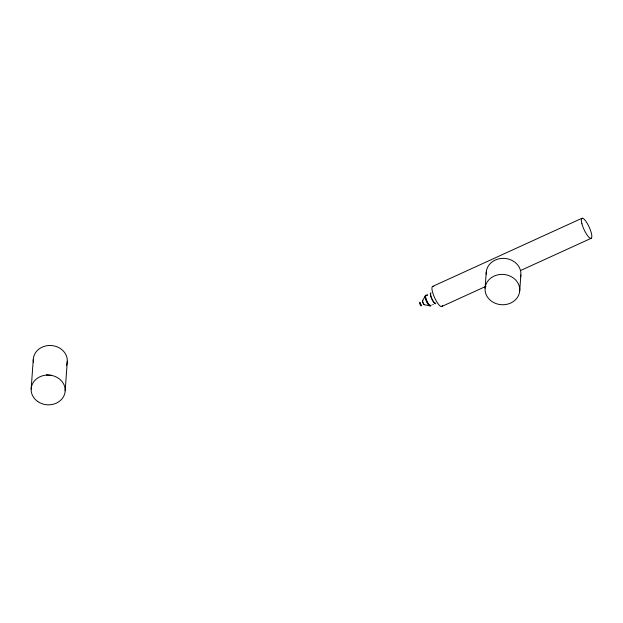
<?xml version="1.0" encoding="UTF-8"?>
<svg xmlns="http://www.w3.org/2000/svg" width="623" height="623" viewBox="0 0 623 623"><rect width="100%" height="100%" fill="white"/><g stroke="black" fill="none" stroke-linecap="round" stroke-linejoin="round"><path stroke-width="0.93" d="M421.109 305.005L420.26 304.211L420.229 303.043M31.15 389.11L33.268 359.541M65.181 390.777L67.3 361.2M485.099 288.138L486.252 272.103M519.707 291.003A17.366 15.17 4.1 0 0 494.88 275.763A17.366 15.17 4.1 0 0 492.622 301.945A17.366 15.17 4.1 0 0 519.707 291.003L520.859 274.969M422.698 301.773L423.679 303.954M422.449 300.878L425.299 296.003M427.604 295.131L427.043 295.504M426.755 295.045L427.339 294.718M433.265 304.437L432.697 304.764M432.564 286.455L581.983 218.26M441.785 306.485L485.995 286.307M520.478 270.569L591.204 238.29M424.185 304.702L429.753 305.761M486.236 274.268A17.366 15.17 4.1 0 1 504.856 258.42A17.366 15.17 4.1 0 1 520.501 277.11M442.369 305.488A11.027 2.842 65.5 0 1 434.605 297.685A11.027 2.842 65.5 0 1 433.74 286.635M424.481 304.343A2.173 0.561 65.5 0 1 423.617 304.156A2.173 0.561 65.5 0 1 422.472 301.602A2.173 0.561 65.5 0 1 422.955 300.94M430.189 305.465A5.42 1.394 65.5 0 1 426.467 301.439A5.42 1.394 65.5 0 1 425.758 295.847M430.431 305.511A5.42 1.394 65.5 0 1 426.926 301.228A5.42 1.394 65.5 0 1 425.898 295.66M431.03 305.029A5.996 1.55 65.5 0 1 426.88 301.493A5.996 1.55 65.5 0 1 426.459 295.333M435.781 303.681A5.996 1.55 65.5 0 1 431.716 298.814A5.996 1.55 65.5 0 1 430.89 292.802M435.485 303.074A5.319 1.371 65.5 0 1 432.206 299.437A5.319 1.371 65.5 0 1 430.805 293.604M421.374 304.935A1.924 0.498 65.5 0 1 420.891 305.582A1.924 0.498 65.5 0 1 419.684 303.128A1.924 0.498 65.5 0 1 420.214 302.599M33.494 362.539A17.039 14.89 4.1 0 1 51.631 345.547A17.039 14.89 4.1 0 1 66.427 365.382M51.366 375.256A17.039 14.89 4.1 0 1 46.398 374.805M581.913 223.743A11.027 2.842 65.5 0 0 591.009 238.352A11.027 2.842 65.5 0 0 586.85 222.723A11.027 2.842 65.5 0 0 581.913 223.743M37.746 401.547A17.039 14.89 4.1 0 0 65.041 392.225A17.039 14.89 4.1 0 0 41.71 376.051A17.039 14.89 4.1 0 0 37.746 401.547"/></g></svg>
